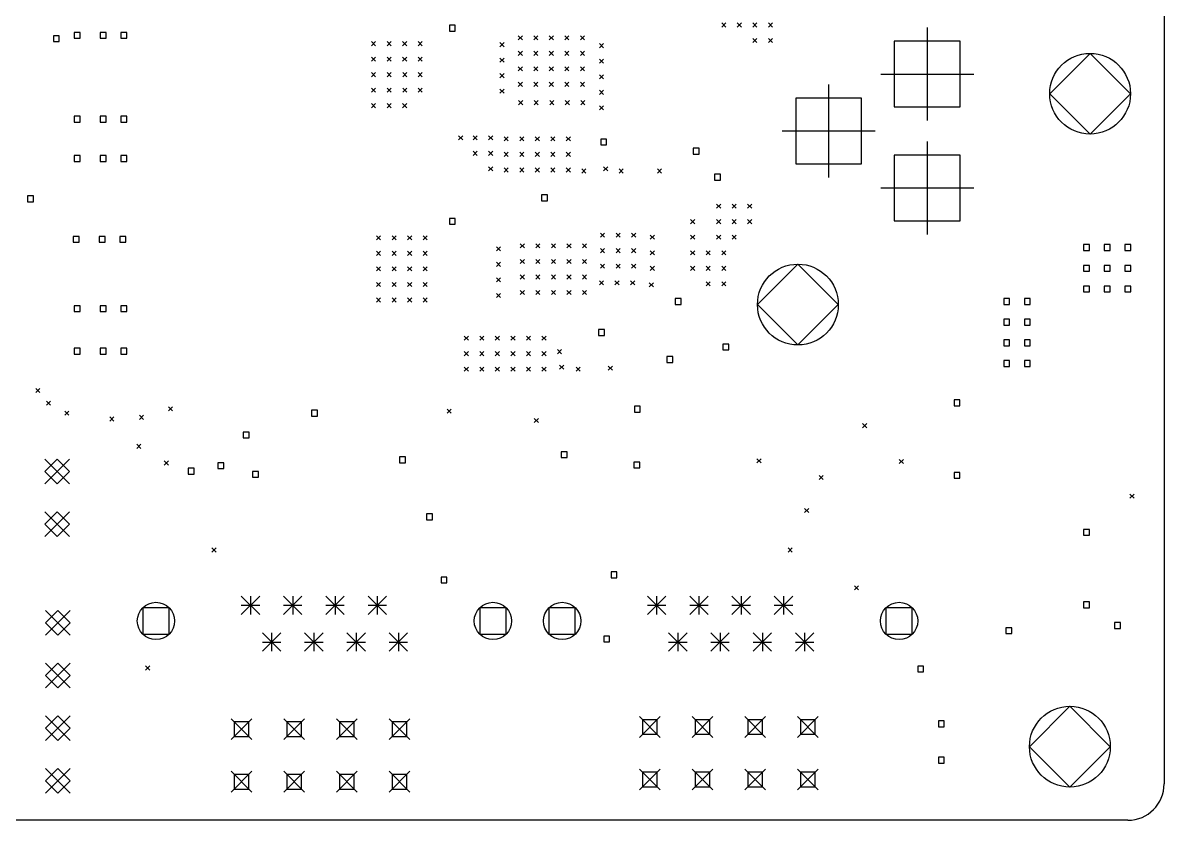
# Model space of a CAD drawing. Extents: x 60 to 173, y -156 to -39.
# Drawn here: x 117.7 to 172.8, y -114.7 to -76.1 of the extents above; entities that cross this region are included whole.
import ezdxf

# ---------------------------------------------------------------- set-up
doc = ezdxf.new("R2010")
doc.units = 0
doc.layers.add('BLACK', color=7, linetype='CONTINUOUS')

msp = doc.modelspace()

# ---------------------------------------------------------------- linework, layer by layer
at = {"layer": 'BLACK', "linetype": 'CONTINUOUS'}
for p, q in [((172.75, -40.65), (172.75, -112.9)), ((138.541, -76.2586), (138.259, -76.2586)), ((138.259, -76.2586), (138.259, -76.5414)), ((138.259, -76.5414), (138.541, -76.5414)), ((138.541, -76.5414), (138.541, -76.2586)), ((151.4, -76.15), (151.6, -76.35)), ((151.6, -76.15), (151.4, -76.35)), ((152.15, -76.15), (152.35, -76.35)), ((152.35, -76.15), (152.15, -76.35)), ((152.9, -76.15), (153.1, -76.35)), ((153.1, -76.15), (152.9, -76.35)), ((153.65, -76.15), (153.85, -76.35)), ((153.85, -76.15), (153.65, -76.35)), ((161.32, -76.37), (161.32, -80.87)), ((119.431, -76.7686), (119.149, -76.7686)), ((119.149, -76.7686), (119.149, -77.0514)), ((119.149, -77.0514), (119.431, -77.0514)), ((119.431, -77.0514), (119.431, -76.7686)), ((120.441, -76.6086), (120.159, -76.6086)), ((120.159, -76.6086), (120.159, -76.8914)), ((120.159, -76.8914), (120.441, -76.8914)), ((120.441, -76.8914), (120.441, -76.6086)), ((121.691, -76.6086), (121.409, -76.6086)), ((121.409, -76.6086), (121.409, -76.8914)), ((121.409, -76.8914), (121.691, -76.8914)), ((121.691, -76.8914), (121.691, -76.6086)), ((122.691, -76.6086), (122.409, -76.6086)), ((122.409, -76.6086), (122.409, -76.8914)), ((122.409, -76.8914), (122.691, -76.8914)), ((122.691, -76.8914), (122.691, -76.6086)), ((134.5, -77.05), (134.7, -77.25)), ((134.7, -77.05), (134.5, -77.25)), ((135.25, -77.05), (135.45, -77.25)), ((135.45, -77.05), (135.25, -77.25)), ((136, -77.05), (136.2, -77.25)), ((136.2, -77.05), (136, -77.25)), ((136.75, -77.05), (136.95, -77.25)), ((136.95, -77.05), (136.75, -77.25)), ((140.701, -77.1), (140.901, -77.3)), ((140.901, -77.1), (140.701, -77.3)), ((141.58, -76.7691), (141.78, -76.9691)), ((141.78, -76.7691), (141.58, -76.9691)), ((142.33, -76.7691), (142.53, -76.9691)), ((142.53, -76.7691), (142.33, -76.9691)), ((143.08, -76.7691), (143.28, -76.9691)), ((143.28, -76.7691), (143.08, -76.9691)), ((143.83, -76.7691), (144.03, -76.9691)), ((144.03, -76.7691), (143.83, -76.9691)), ((144.58, -76.7691), (144.78, -76.9691)), ((144.78, -76.7691), (144.58, -76.9691)), ((152.9, -76.9), (153.1, -77.1)), ((153.1, -76.9), (152.9, -77.1)), ((153.65, -76.9), (153.85, -77.1)), ((153.85, -76.9), (153.65, -77.1)), ((162.911, -77.029), (159.729, -77.029)), ((159.729, -77.029), (159.729, -80.211)), ((162.911, -80.211), (162.911, -77.029)), ((141.58, -77.5191), (141.78, -77.7191)), ((141.78, -77.5191), (141.58, -77.7191)), ((142.33, -77.5191), (142.53, -77.7191)), ((142.53, -77.5191), (142.33, -77.7191)), ((143.08, -77.5191), (143.28, -77.7191)), ((143.28, -77.5191), (143.08, -77.7191)), ((143.83, -77.5191), (144.03, -77.7191)), ((144.03, -77.5191), (143.83, -77.7191)), ((144.58, -77.5191), (144.78, -77.7191)), ((144.78, -77.5191), (144.58, -77.7191)), ((145.5, -77.15), (145.7, -77.35)), ((145.7, -77.15), (145.5, -77.35)), ((169.175, -77.62), (167.225, -79.57)), ((171.125, -79.57), (169.175, -77.62)), ((134.5, -77.8), (134.7, -78)), ((134.7, -77.8), (134.5, -78)), ((135.25, -77.8), (135.45, -78)), ((135.45, -77.8), (135.25, -78)), ((136, -77.8), (136.2, -78)), ((136.2, -77.8), (136, -78)), ((136.75, -77.8), (136.95, -78)), ((136.95, -77.8), (136.75, -78)), ((140.7, -77.85), (140.9, -78.05)), ((140.9, -77.85), (140.7, -78.05)), ((145.499, -77.9), (145.699, -78.1)), ((145.699, -77.9), (145.499, -78.1)), ((134.5, -78.55), (134.7, -78.75)), ((134.7, -78.55), (134.5, -78.75)), ((135.25, -78.55), (135.45, -78.75)), ((135.45, -78.55), (135.25, -78.75)), ((136.012, -78.55), (136.212, -78.75)), ((136.212, -78.55), (136.012, -78.75)), ((136.75, -78.55), (136.95, -78.75)), ((136.95, -78.55), (136.75, -78.75)), ((140.7, -78.6), (140.9, -78.8)), ((140.9, -78.6), (140.7, -78.8)), ((141.58, -78.2691), (141.78, -78.4691)), ((141.78, -78.2691), (141.58, -78.4691)), ((142.33, -78.2691), (142.53, -78.4691)), ((142.53, -78.2691), (142.33, -78.4691)), ((143.08, -78.2691), (143.28, -78.4691)), ((143.28, -78.2691), (143.08, -78.4691)), ((143.83, -78.2691), (144.03, -78.4691)), ((144.03, -78.2691), (143.83, -78.4691)), ((144.58, -78.2691), (144.78, -78.4691)), ((144.78, -78.2691), (144.58, -78.4691)), ((145.499, -78.65), (145.699, -78.85)), ((145.699, -78.65), (145.499, -78.85)), ((159.07, -78.62), (163.57, -78.62)), ((134.5, -79.3), (134.7, -79.5)), ((134.7, -79.3), (134.5, -79.5)), ((135.25, -79.3), (135.45, -79.5)), ((135.45, -79.3), (135.25, -79.5)), ((136.012, -79.3), (136.212, -79.5)), ((136.212, -79.3), (136.012, -79.5)), ((136.75, -79.3), (136.95, -79.5)), ((136.95, -79.3), (136.75, -79.5)), ((141.58, -79.0191), (141.78, -79.2191)), ((141.78, -79.0191), (141.58, -79.2191)), ((142.33, -79.0191), (142.53, -79.2191)), ((142.53, -79.0191), (142.33, -79.2191)), ((143.08, -79.0191), (143.28, -79.2191)), ((143.28, -79.0191), (143.08, -79.2191)), ((143.83, -79.0191), (144.03, -79.2191)), ((144.03, -79.0191), (143.83, -79.2191)), ((144.58, -79.0191), (144.78, -79.2191)), ((144.78, -79.0191), (144.58, -79.2191)), ((156.56, -79.12), (156.56, -83.62)), ((140.7, -79.35), (140.9, -79.55)), ((140.9, -79.35), (140.7, -79.55)), ((145.499, -79.4), (145.699, -79.6)), ((145.699, -79.4), (145.499, -79.6)), ((158.151, -79.779), (154.969, -79.779)), ((154.969, -79.779), (154.969, -82.961)), ((158.151, -82.961), (158.151, -79.779)), ((167.225, -79.57), (169.175, -81.52)), ((169.175, -81.52), (171.125, -79.57)), ((134.5, -80.05), (134.7, -80.25)), ((134.7, -80.05), (134.5, -80.25)), ((135.25, -80.05), (135.45, -80.25)), ((135.45, -80.05), (135.25, -80.25)), ((136, -80.05), (136.2, -80.25)), ((136.2, -80.05), (136, -80.25)), ((141.6, -79.9), (141.8, -80.1)), ((141.8, -79.9), (141.6, -80.1)), ((142.35, -79.9), (142.55, -80.1)), ((142.55, -79.9), (142.35, -80.1)), ((143.1, -79.9), (143.3, -80.1)), ((143.3, -79.9), (143.1, -80.1)), ((143.85, -79.9), (144.05, -80.1)), ((144.05, -79.9), (143.85, -80.1)), ((144.6, -79.9), (144.8, -80.1)), ((144.8, -79.9), (144.6, -80.1)), ((145.499, -80.15), (145.699, -80.35)), ((145.699, -80.15), (145.499, -80.35)), ((159.729, -80.211), (162.911, -80.211)), ((120.441, -80.6586), (120.159, -80.6586)), ((120.159, -80.6586), (120.159, -80.9414)), ((120.159, -80.9414), (120.441, -80.9414)), ((120.441, -80.9414), (120.441, -80.6586)), ((121.691, -80.6586), (121.409, -80.6586)), ((121.409, -80.6586), (121.409, -80.9414)), ((121.409, -80.9414), (121.691, -80.9414)), ((121.691, -80.9414), (121.691, -80.6586)), ((122.691, -80.6586), (122.409, -80.6586)), ((122.409, -80.6586), (122.409, -80.9414)), ((122.409, -80.9414), (122.691, -80.9414)), ((122.691, -80.9414), (122.691, -80.6586)), ((154.31, -81.37), (158.81, -81.37)), ((138.7, -81.5995), (138.9, -81.7995)), ((138.9, -81.5995), (138.7, -81.7995)), ((139.4, -81.6), (139.6, -81.8)), ((139.6, -81.6), (139.4, -81.8)), ((140.15, -81.6), (140.35, -81.8)), ((140.35, -81.6), (140.15, -81.8)), ((140.9, -81.65), (141.1, -81.85)), ((141.1, -81.65), (140.9, -81.85)), ((141.65, -81.65), (141.85, -81.85)), ((141.85, -81.65), (141.65, -81.85)), ((142.4, -81.65), (142.6, -81.85)), ((142.6, -81.65), (142.4, -81.85)), ((143.15, -81.65), (143.35, -81.85)), ((143.35, -81.65), (143.15, -81.85)), ((143.9, -81.65), (144.1, -81.85)), ((144.1, -81.65), (143.9, -81.85)), ((145.841, -81.7586), (145.559, -81.7586)), ((145.559, -81.7586), (145.559, -82.0414)), ((145.559, -82.0414), (145.841, -82.0414)), ((145.841, -82.0414), (145.841, -81.7586)), ((161.32, -81.87), (161.32, -86.37)), ((120.441, -82.5586), (120.159, -82.5586)), ((120.159, -82.5586), (120.159, -82.8414)), ((120.441, -82.8414), (120.441, -82.5586)), ((121.691, -82.5586), (121.409, -82.5586)), ((121.409, -82.5586), (121.409, -82.8414)), ((121.691, -82.8414), (121.691, -82.5586)), ((122.691, -82.5586), (122.409, -82.5586)), ((122.409, -82.5586), (122.409, -82.8414)), ((122.691, -82.8414), (122.691, -82.5586)), ((139.4, -82.35), (139.6, -82.55)), ((139.6, -82.35), (139.4, -82.55)), ((140.15, -82.35), (140.35, -82.55)), ((140.35, -82.35), (140.15, -82.55)), ((140.9, -82.4), (141.1, -82.6)), ((141.1, -82.4), (140.9, -82.6)), ((141.65, -82.4), (141.85, -82.6)), ((141.85, -82.4), (141.65, -82.6)), ((142.4, -82.4), (142.6, -82.6)), ((142.6, -82.4), (142.4, -82.6)), ((143.15, -82.4), (143.35, -82.6)), ((143.35, -82.4), (143.15, -82.6)), ((143.9, -82.4), (144.1, -82.6)), ((144.1, -82.4), (143.9, -82.6)), ((150.313, -82.198), (150.03, -82.198)), ((150.03, -82.198), (150.03, -82.4809)), ((150.03, -82.4809), (150.313, -82.4809)), ((150.313, -82.4809), (150.313, -82.198)), ((162.911, -82.529), (159.729, -82.529)), ((159.729, -82.529), (159.729, -85.711)), ((162.911, -85.711), (162.911, -82.529)), ((120.159, -82.8414), (120.441, -82.8414)), ((121.409, -82.8414), (121.691, -82.8414)), ((122.409, -82.8414), (122.691, -82.8414)), ((140.15, -83.1), (140.35, -83.3)), ((140.35, -83.1), (140.15, -83.3)), ((140.9, -83.15), (141.1, -83.35)), ((141.1, -83.15), (140.9, -83.35)), ((141.65, -83.15), (141.85, -83.35)), ((141.85, -83.15), (141.65, -83.35)), ((142.4, -83.15), (142.6, -83.35)), ((142.6, -83.15), (142.4, -83.35)), ((143.15, -83.15), (143.35, -83.35)), ((143.35, -83.15), (143.15, -83.35)), ((143.9, -83.15), (144.1, -83.35)), ((144.1, -83.15), (143.9, -83.35)), ((145.7, -83.1), (145.9, -83.3)), ((145.9, -83.1), (145.7, -83.3)), ((154.969, -82.961), (158.151, -82.961)), ((144.65, -83.2), (144.85, -83.4)), ((144.85, -83.2), (144.65, -83.4)), ((146.45, -83.2), (146.65, -83.4)), ((146.65, -83.2), (146.45, -83.4)), ((148.3, -83.2), (148.5, -83.4)), ((148.5, -83.2), (148.3, -83.4)), ((151.341, -83.4586), (151.059, -83.4586)), ((151.059, -83.4586), (151.059, -83.7414)), ((151.341, -83.7414), (151.341, -83.4586)), ((151.059, -83.7414), (151.341, -83.7414)), ((159.07, -84.12), (163.57, -84.12)), ((118.191, -84.5086), (117.909, -84.5086)), ((117.909, -84.5086), (117.909, -84.7914)), ((117.909, -84.7914), (118.191, -84.7914)), ((118.191, -84.7914), (118.191, -84.5086)), ((142.991, -84.4586), (142.709, -84.4586)), ((142.709, -84.4586), (142.709, -84.7414)), ((142.709, -84.7414), (142.991, -84.7414)), ((142.991, -84.7414), (142.991, -84.4586)), ((151.15, -84.9), (151.35, -85.1)), ((151.35, -84.9), (151.15, -85.1)), ((151.9, -84.9), (152.1, -85.1)), ((152.1, -84.9), (151.9, -85.1)), ((152.65, -84.9), (152.85, -85.1)), ((152.85, -84.9), (152.65, -85.1)), ((138.541, -85.5886), (138.259, -85.5886)), ((138.259, -85.5886), (138.259, -85.8714)), ((138.259, -85.8714), (138.541, -85.8714)), ((138.541, -85.8714), (138.541, -85.5886)), ((149.9, -85.65), (150.1, -85.85)), ((150.1, -85.65), (149.9, -85.85)), ((151.15, -85.65), (151.35, -85.85)), ((151.35, -85.65), (151.15, -85.85)), ((151.9, -85.65), (152.1, -85.85)), ((152.1, -85.65), (151.9, -85.85)), ((152.65, -85.65), (152.85, -85.85)), ((152.85, -85.65), (152.65, -85.85)), ((159.729, -85.711), (162.911, -85.711)), ((120.391, -86.4586), (120.109, -86.4586)), ((120.109, -86.4586), (120.109, -86.7414)), ((120.391, -86.7414), (120.391, -86.4586)), ((121.641, -86.4586), (121.359, -86.4586)), ((121.359, -86.4586), (121.359, -86.7414)), ((121.641, -86.7414), (121.641, -86.4586)), ((122.641, -86.4586), (122.359, -86.4586)), ((122.359, -86.4586), (122.359, -86.7414)), ((122.641, -86.7414), (122.641, -86.4586)), ((134.741, -86.43), (134.941, -86.63)), ((134.941, -86.43), (134.741, -86.63)), ((135.491, -86.43), (135.691, -86.63)), ((135.691, -86.43), (135.491, -86.63)), ((136.241, -86.43), (136.441, -86.63)), ((136.441, -86.43), (136.241, -86.63)), ((136.991, -86.43), (137.191, -86.63)), ((137.191, -86.43), (136.991, -86.63)), ((145.55, -86.3), (145.75, -86.5)), ((145.75, -86.3), (145.55, -86.5)), ((146.3, -86.3), (146.5, -86.5)), ((146.5, -86.3), (146.3, -86.5)), ((147.05, -86.3), (147.25, -86.5)), ((147.25, -86.3), (147.05, -86.5)), ((147.95, -86.4), (148.15, -86.6)), ((148.15, -86.4), (147.95, -86.6)), ((149.9, -86.4), (150.1, -86.6)), ((150.1, -86.4), (149.9, -86.6)), ((151.15, -86.4), (151.35, -86.6)), ((151.35, -86.4), (151.15, -86.6)), ((151.9, -86.4), (152.1, -86.6)), ((152.1, -86.4), (151.9, -86.6)), ((120.109, -86.7414), (120.391, -86.7414)), ((121.359, -86.7414), (121.641, -86.7414)), ((122.359, -86.7414), (122.641, -86.7414)), ((140.531, -86.9614), (140.731, -87.1614)), ((140.731, -86.9614), (140.531, -87.1614)), ((141.68, -86.8191), (141.88, -87.0191)), ((141.88, -86.8191), (141.68, -87.0191)), ((142.43, -86.8191), (142.63, -87.0191)), ((142.63, -86.8191), (142.43, -87.0191)), ((143.18, -86.8191), (143.38, -87.0191)), ((143.38, -86.8191), (143.18, -87.0191)), ((143.93, -86.8191), (144.13, -87.0191)), ((144.13, -86.8191), (143.93, -87.0191)), ((144.68, -86.8191), (144.88, -87.0191)), ((144.88, -86.8191), (144.68, -87.0191)), ((169.141, -86.8586), (168.859, -86.8586)), ((168.859, -86.8586), (168.859, -87.1414)), ((169.141, -87.1414), (169.141, -86.8586)), ((170.141, -86.8586), (169.859, -86.8586)), ((169.859, -86.8586), (169.859, -87.1414)), ((170.141, -87.1414), (170.141, -86.8586)), ((171.141, -86.8586), (170.859, -86.8586)), ((170.859, -86.8586), (170.859, -87.1414)), ((171.141, -87.1414), (171.141, -86.8586)), ((134.741, -87.18), (134.941, -87.38)), ((134.941, -87.18), (134.741, -87.38)), ((135.491, -87.18), (135.691, -87.38)), ((135.691, -87.18), (135.491, -87.38)), ((136.241, -87.18), (136.441, -87.38)), ((136.441, -87.18), (136.241, -87.38)), ((136.991, -87.18), (137.191, -87.38)), ((137.191, -87.18), (136.991, -87.38)), ((145.55, -87.05), (145.75, -87.25)), ((145.75, -87.05), (145.55, -87.25)), ((146.3, -87.05), (146.5, -87.25)), ((146.5, -87.05), (146.3, -87.25)), ((147.05, -87.05), (147.25, -87.25)), ((147.25, -87.05), (147.05, -87.25)), ((147.95, -87.15), (148.15, -87.35)), ((148.15, -87.15), (147.95, -87.35)), ((149.9, -87.15), (150.1, -87.35)), ((150.1, -87.15), (149.9, -87.35)), ((150.65, -87.15), (150.85, -87.35)), ((150.85, -87.15), (150.65, -87.35)), ((151.4, -87.15), (151.6, -87.35)), ((151.6, -87.15), (151.4, -87.35)), ((168.859, -87.1414), (169.141, -87.1414)), ((169.859, -87.1414), (170.141, -87.1414)), ((170.859, -87.1414), (171.141, -87.1414)), ((134.741, -87.93), (134.941, -88.13)), ((134.941, -87.93), (134.741, -88.13)), ((135.491, -87.93), (135.691, -88.13)), ((135.691, -87.93), (135.491, -88.13)), ((136.241, -87.93), (136.441, -88.13)), ((136.441, -87.93), (136.241, -88.13)), ((136.991, -87.93), (137.191, -88.13)), ((137.191, -87.93), (136.991, -88.13)), ((140.531, -87.7114), (140.731, -87.9114)), ((140.731, -87.7114), (140.531, -87.9114)), ((141.68, -87.5691), (141.88, -87.7691)), ((141.88, -87.5691), (141.68, -87.7691)), ((142.43, -87.5691), (142.63, -87.7691)), ((142.63, -87.5691), (142.43, -87.7691)), ((143.18, -87.5691), (143.38, -87.7691)), ((143.38, -87.5691), (143.18, -87.7691)), ((143.93, -87.5691), (144.13, -87.7691)), ((144.13, -87.5691), (143.93, -87.7691)), ((144.68, -87.5691), (144.88, -87.7691)), ((144.88, -87.5691), (144.68, -87.7691)), ((145.55, -87.8), (145.75, -88)), ((145.75, -87.8), (145.55, -88)), ((146.3, -87.8), (146.5, -88)), ((146.5, -87.8), (146.3, -88)), ((147.05, -87.8), (147.25, -88)), ((147.25, -87.8), (147.05, -88)), ((147.95, -87.9), (148.15, -88.1)), ((148.15, -87.9), (147.95, -88.1)), ((149.9, -87.9), (150.1, -88.1)), ((150.1, -87.9), (149.9, -88.1)), ((150.65, -87.9), (150.85, -88.1)), ((150.85, -87.9), (150.65, -88.1)), ((151.4, -87.9), (151.6, -88.1)), ((151.6, -87.9), (151.4, -88.1)), ((155.075, -87.8), (153.125, -89.75)), ((157.025, -89.75), (155.075, -87.8)), ((169.141, -87.8586), (168.859, -87.8586)), ((168.859, -87.8586), (168.859, -88.1414)), ((169.141, -88.1414), (169.141, -87.8586)), ((170.141, -87.8586), (169.859, -87.8586)), ((169.859, -87.8586), (169.859, -88.1414)), ((170.141, -88.1414), (170.141, -87.8586)), ((171.141, -87.8586), (170.859, -87.8586)), ((170.859, -87.8586), (170.859, -88.1414)), ((171.141, -88.1414), (171.141, -87.8586)), ((140.531, -88.4614), (140.731, -88.6614)), ((140.731, -88.4614), (140.531, -88.6614)), ((141.68, -88.3191), (141.88, -88.5191)), ((141.88, -88.3191), (141.68, -88.5191)), ((142.43, -88.3191), (142.63, -88.5191)), ((142.63, -88.3191), (142.43, -88.5191)), ((143.18, -88.3191), (143.38, -88.5191)), ((143.38, -88.3191), (143.18, -88.5191)), ((143.93, -88.3191), (144.13, -88.5191)), ((144.13, -88.3191), (143.93, -88.5191)), ((144.68, -88.3191), (144.88, -88.5191)), ((144.88, -88.3191), (144.68, -88.5191)), ((145.5, -88.6), (145.7, -88.8)), ((145.7, -88.6), (145.5, -88.8)), ((146.25, -88.6), (146.45, -88.8)), ((146.45, -88.6), (146.25, -88.8)), ((147, -88.6), (147.2, -88.8)), ((147.2, -88.6), (147, -88.8)), ((150.65, -88.65), (150.85, -88.85)), ((150.85, -88.65), (150.65, -88.85)), ((151.4, -88.65), (151.6, -88.85)), ((151.6, -88.65), (151.4, -88.85)), ((168.859, -88.1414), (169.141, -88.1414)), ((169.859, -88.1414), (170.141, -88.1414)), ((170.859, -88.1414), (171.141, -88.1414)), ((134.741, -88.68), (134.941, -88.88)), ((134.941, -88.68), (134.741, -88.88)), ((135.491, -88.68), (135.691, -88.88)), ((135.691, -88.68), (135.491, -88.88)), ((136.241, -88.68), (136.441, -88.88)), ((136.441, -88.68), (136.241, -88.88)), ((136.991, -88.68), (137.191, -88.88)), ((137.191, -88.68), (136.991, -88.88)), ((140.531, -89.2114), (140.731, -89.4114)), ((140.731, -89.2114), (140.531, -89.4114)), ((141.68, -89.0691), (141.88, -89.2691)), ((141.88, -89.0691), (141.68, -89.2691)), ((142.43, -89.0691), (142.63, -89.2691)), ((142.63, -89.0691), (142.43, -89.2691)), ((143.18, -89.0691), (143.38, -89.2691)), ((143.38, -89.0691), (143.18, -89.2691)), ((143.93, -89.0691), (144.13, -89.2691)), ((144.13, -89.0691), (143.93, -89.2691)), ((144.68, -89.0691), (144.88, -89.2691)), ((144.88, -89.0691), (144.68, -89.2691)), ((147.9, -88.7), (148.1, -88.9)), ((148.1, -88.7), (147.9, -88.9)), ((169.141, -88.8586), (168.859, -88.8586)), ((168.859, -88.8586), (168.859, -89.1414)), ((168.859, -89.1414), (169.141, -89.1414)), ((169.141, -89.1414), (169.141, -88.8586)), ((170.141, -88.8586), (169.859, -88.8586)), ((169.859, -88.8586), (169.859, -89.1414)), ((169.859, -89.1414), (170.141, -89.1414)), ((170.141, -89.1414), (170.141, -88.8586)), ((171.141, -88.8586), (170.859, -88.8586)), ((170.859, -88.8586), (170.859, -89.1414)), ((170.859, -89.1414), (171.141, -89.1414)), ((171.141, -89.1414), (171.141, -88.8586)), ((134.741, -89.43), (134.941, -89.63)), ((134.941, -89.43), (134.741, -89.63)), ((135.491, -89.43), (135.691, -89.63)), ((135.691, -89.43), (135.491, -89.63)), ((136.241, -89.43), (136.441, -89.63)), ((136.441, -89.43), (136.241, -89.63)), ((136.991, -89.43), (137.191, -89.63)), ((137.191, -89.43), (136.991, -89.63)), ((149.441, -89.4586), (149.159, -89.4586)), ((149.159, -89.4586), (149.159, -89.7414)), ((149.159, -89.7414), (149.441, -89.7414)), ((149.441, -89.7414), (149.441, -89.4586)), ((153.125, -89.75), (155.075, -91.7)), ((155.075, -91.7), (157.025, -89.75)), ((165.291, -89.4586), (165.009, -89.4586)), ((165.009, -89.4586), (165.009, -89.7414)), ((165.009, -89.7414), (165.291, -89.7414)), ((165.291, -89.7414), (165.291, -89.4586)), ((166.291, -89.4586), (166.009, -89.4586)), ((166.009, -89.4586), (166.009, -89.7414)), ((166.009, -89.7414), (166.291, -89.7414)), ((166.291, -89.7414), (166.291, -89.4586)), ((120.441, -89.8086), (120.159, -89.8086)), ((120.159, -89.8086), (120.159, -90.0914)), ((120.159, -90.0914), (120.441, -90.0914)), ((120.441, -90.0914), (120.441, -89.8086)), ((121.691, -89.8086), (121.409, -89.8086)), ((121.409, -89.8086), (121.409, -90.0914)), ((121.409, -90.0914), (121.691, -90.0914)), ((121.691, -90.0914), (121.691, -89.8086)), ((122.691, -89.8086), (122.409, -89.8086)), ((122.409, -89.8086), (122.409, -90.0914)), ((122.409, -90.0914), (122.691, -90.0914)), ((122.691, -90.0914), (122.691, -89.8086)), ((165.291, -90.4586), (165.009, -90.4586)), ((165.009, -90.4586), (165.009, -90.7414)), ((165.009, -90.7414), (165.291, -90.7414)), ((165.291, -90.7414), (165.291, -90.4586)), ((166.291, -90.4586), (166.009, -90.4586)), ((166.009, -90.4586), (166.009, -90.7414)), ((166.009, -90.7414), (166.291, -90.7414)), ((166.291, -90.7414), (166.291, -90.4586)), ((138.975, -91.275), (139.175, -91.475)), ((139.175, -91.275), (138.975, -91.475)), ((139.725, -91.275), (139.925, -91.475)), ((139.925, -91.275), (139.725, -91.475)), ((140.475, -91.275), (140.675, -91.475)), ((140.675, -91.275), (140.475, -91.475)), ((141.225, -91.275), (141.425, -91.475)), ((141.425, -91.275), (141.225, -91.475)), ((141.975, -91.275), (142.175, -91.475)), ((142.175, -91.275), (141.975, -91.475)), ((142.725, -91.275), (142.925, -91.475)), ((142.925, -91.275), (142.725, -91.475)), ((145.741, -90.9586), (145.459, -90.9586)), ((145.459, -90.9586), (145.459, -91.2414)), ((145.459, -91.2414), (145.741, -91.2414)), ((145.741, -91.2414), (145.741, -90.9586)), ((120.441, -91.8586), (120.159, -91.8586)), ((120.159, -91.8586), (120.159, -92.1414)), ((120.441, -92.1414), (120.441, -91.8586)), ((121.691, -91.8586), (121.409, -91.8586)), ((121.409, -91.8586), (121.409, -92.1414)), ((121.691, -92.1414), (121.691, -91.8586)), ((122.691, -91.8586), (122.409, -91.8586)), ((122.409, -91.8586), (122.409, -92.1414)), ((122.691, -92.1414), (122.691, -91.8586)), ((143.475, -91.925), (143.675, -92.125)), ((143.675, -91.925), (143.475, -92.125)), ((151.741, -91.6586), (151.459, -91.6586)), ((151.459, -91.6586), (151.459, -91.9414)), ((151.459, -91.9414), (151.741, -91.9414)), ((151.741, -91.9414), (151.741, -91.6586)), ((165.291, -91.4586), (165.009, -91.4586)), ((165.009, -91.4586), (165.009, -91.7414)), ((165.009, -91.7414), (165.291, -91.7414)), ((165.291, -91.7414), (165.291, -91.4586)), ((166.291, -91.4586), (166.009, -91.4586)), ((166.009, -91.4586), (166.009, -91.7414)), ((166.009, -91.7414), (166.291, -91.7414)), ((166.291, -91.7414), (166.291, -91.4586)), ((120.159, -92.1414), (120.441, -92.1414)), ((121.409, -92.1414), (121.691, -92.1414)), ((122.409, -92.1414), (122.691, -92.1414)), ((138.975, -92.025), (139.175, -92.225)), ((139.175, -92.025), (138.975, -92.225)), ((139.725, -92.025), (139.925, -92.225)), ((139.925, -92.025), (139.725, -92.225)), ((140.475, -92.025), (140.675, -92.225)), ((140.675, -92.025), (140.475, -92.225)), ((141.225, -92.025), (141.425, -92.225)), ((141.425, -92.025), (141.225, -92.225)), ((141.975, -92.025), (142.175, -92.225)), ((142.175, -92.025), (141.975, -92.225)), ((142.725, -92.025), (142.925, -92.225)), ((142.925, -92.025), (142.725, -92.225)), ((149.041, -92.2586), (148.759, -92.2586)), ((148.759, -92.2586), (148.759, -92.5414)), ((149.041, -92.5414), (149.041, -92.2586)), ((165.291, -92.4586), (165.009, -92.4586)), ((165.009, -92.4586), (165.009, -92.7414)), ((165.291, -92.7414), (165.291, -92.4586)), ((166.291, -92.4586), (166.009, -92.4586)), ((166.009, -92.4586), (166.009, -92.7414)), ((166.291, -92.7414), (166.291, -92.4586)), ((138.975, -92.775), (139.175, -92.975)), ((139.175, -92.775), (138.975, -92.975)), ((139.725, -92.775), (139.925, -92.975)), ((139.925, -92.775), (139.725, -92.975)), ((140.475, -92.775), (140.675, -92.975)), ((140.675, -92.775), (140.475, -92.975)), ((141.225, -92.775), (141.425, -92.975)), ((141.425, -92.775), (141.225, -92.975)), ((141.975, -92.775), (142.175, -92.975)), ((142.175, -92.775), (141.975, -92.975)), ((142.725, -92.775), (142.925, -92.975)), ((142.925, -92.775), (142.725, -92.975)), ((143.575, -92.675), (143.775, -92.875)), ((143.775, -92.675), (143.575, -92.875)), ((144.375, -92.775), (144.575, -92.975)), ((144.575, -92.775), (144.375, -92.975)), ((145.925, -92.725), (146.125, -92.925)), ((146.125, -92.725), (145.925, -92.925)), ((148.759, -92.5414), (149.041, -92.5414)), ((165.009, -92.7414), (165.291, -92.7414)), ((166.009, -92.7414), (166.291, -92.7414)), ((118.3, -93.8005), (118.5, -94.0005)), ((118.5, -93.8005), (118.3, -94.0005)), ((118.812, -94.4145), (119.012, -94.6145)), ((119.012, -94.4145), (118.812, -94.6145)), ((124.7, -94.6889), (124.9, -94.8889)), ((124.9, -94.6889), (124.7, -94.8889)), ((147.466, -94.6591), (147.184, -94.6591)), ((147.184, -94.6591), (147.184, -94.9419)), ((147.466, -94.9419), (147.466, -94.6591)), ((162.891, -94.3586), (162.609, -94.3586)), ((162.609, -94.3586), (162.609, -94.6414)), ((162.609, -94.6414), (162.891, -94.6414)), ((162.891, -94.6414), (162.891, -94.3586)), ((119.7, -94.8995), (119.9, -95.0995)), ((119.9, -94.8995), (119.7, -95.0995)), ((121.874, -95.1739), (122.074, -95.3739)), ((122.074, -95.1739), (121.874, -95.3739)), ((123.3, -95.1), (123.5, -95.3)), ((123.5, -95.1), (123.3, -95.3)), ((131.891, -94.8586), (131.609, -94.8586)), ((131.609, -94.8586), (131.609, -95.1414)), ((131.609, -95.1414), (131.891, -95.1414)), ((131.891, -95.1414), (131.891, -94.8586)), ((138.15, -94.7995), (138.35, -94.9995)), ((138.35, -94.7995), (138.15, -94.9995)), ((142.351, -95.2455), (142.551, -95.4455)), ((142.551, -95.2455), (142.351, -95.4455)), ((147.184, -94.9419), (147.466, -94.9419)), ((158.2, -95.5), (158.4, -95.7)), ((158.4, -95.5), (158.2, -95.7)), ((128.59, -95.9093), (128.307, -95.9093)), ((128.307, -95.9093), (128.307, -96.1922)), ((128.307, -96.1922), (128.59, -96.1922)), ((128.59, -96.1922), (128.59, -95.9093)), ((123.175, -96.4995), (123.375, -96.6995)), ((123.375, -96.4995), (123.175, -96.6995)), ((143.941, -96.8586), (143.659, -96.8586)), ((143.659, -96.8586), (143.659, -97.1414)), ((143.941, -97.1414), (143.941, -96.8586)), ((118.743, -97.215), (119.933, -98.405)), ((119.933, -97.215), (118.743, -98.405)), ((119.338, -97.215), (118.743, -97.81)), ((119.933, -97.81), (119.338, -97.215)), ((124.5, -97.3), (124.7, -97.5)), ((124.7, -97.3), (124.5, -97.5)), ((127.372, -97.389), (127.089, -97.389)), ((127.089, -97.389), (127.089, -97.6718)), ((127.372, -97.6718), (127.372, -97.389)), ((136.141, -97.1086), (135.859, -97.1086)), ((135.859, -97.1086), (135.859, -97.3914)), ((135.859, -97.3914), (136.141, -97.3914)), ((136.141, -97.3914), (136.141, -97.1086)), ((143.659, -97.1414), (143.941, -97.1414)), ((147.441, -97.3586), (147.159, -97.3586)), ((147.159, -97.3586), (147.159, -97.6414)), ((147.441, -97.6414), (147.441, -97.3586)), ((153.1, -97.1995), (153.3, -97.3995)), ((153.3, -97.1995), (153.1, -97.3995)), ((159.966, -97.2336), (160.166, -97.4336)), ((160.166, -97.2336), (159.966, -97.4336)), ((118.743, -97.81), (119.338, -98.405)), ((119.338, -98.405), (119.933, -97.81)), ((125.941, -97.6586), (125.659, -97.6586)), ((125.659, -97.6586), (125.659, -97.9414)), ((125.659, -97.9414), (125.941, -97.9414)), ((125.941, -97.9414), (125.941, -97.6586)), ((127.089, -97.6718), (127.372, -97.6718)), ((129.041, -97.8086), (128.759, -97.8086)), ((128.759, -97.8086), (128.759, -98.0914)), ((129.041, -98.0914), (129.041, -97.8086)), ((147.159, -97.6414), (147.441, -97.6414)), ((156.1, -98.0005), (156.3, -98.2005)), ((156.3, -98.0005), (156.1, -98.2005)), ((162.891, -97.8586), (162.609, -97.8586)), ((162.609, -97.8586), (162.609, -98.1414)), ((162.891, -98.1414), (162.891, -97.8586)), ((128.759, -98.0914), (129.041, -98.0914)), ((162.609, -98.1414), (162.891, -98.1414)), ((171.1, -98.9), (171.3, -99.1)), ((171.3, -98.9), (171.1, -99.1)), ((155.4, -99.6), (155.6, -99.8)), ((155.6, -99.6), (155.4, -99.8)), ((118.743, -99.755), (119.933, -100.945)), ((119.933, -99.755), (118.743, -100.945)), ((119.338, -99.755), (118.743, -100.35)), ((119.933, -100.35), (119.338, -99.755)), ((137.441, -99.8586), (137.159, -99.8586)), ((137.159, -99.8586), (137.159, -100.141)), ((137.159, -100.141), (137.441, -100.141)), ((137.441, -100.141), (137.441, -99.8586)), ((118.743, -100.35), (119.338, -100.945)), ((119.338, -100.945), (119.933, -100.35)), ((169.141, -100.609), (168.859, -100.609)), ((168.859, -100.609), (168.859, -100.891)), ((169.141, -100.891), (169.141, -100.609)), ((168.859, -100.891), (169.141, -100.891)), ((126.8, -101.5), (127, -101.7)), ((127, -101.5), (126.8, -101.7)), ((154.6, -101.5), (154.8, -101.7)), ((154.8, -101.5), (154.6, -101.7)), ((138.141, -102.909), (137.859, -102.909)), ((137.859, -102.909), (137.859, -103.191)), ((138.141, -103.191), (138.141, -102.909)), ((146.341, -102.659), (146.059, -102.659)), ((146.059, -102.659), (146.059, -102.941)), ((146.059, -102.941), (146.341, -102.941)), ((146.341, -102.941), (146.341, -102.659)), ((137.859, -103.191), (138.141, -103.191)), ((157.8, -103.33), (158, -103.53)), ((158, -103.33), (157.8, -103.53)), ((128.215, -103.825), (129.105, -104.715)), ((129.105, -103.825), (128.215, -104.715)), ((128.66, -103.825), (128.66, -104.715)), ((130.255, -103.825), (131.145, -104.715)), ((131.145, -103.825), (130.255, -104.715)), ((130.7, -103.825), (130.7, -104.715)), ((132.295, -103.825), (133.185, -104.715)), ((133.185, -103.825), (132.295, -104.715)), ((132.74, -103.825), (132.74, -104.715)), ((134.335, -103.825), (135.225, -104.715)), ((135.225, -103.825), (134.335, -104.715)), ((134.78, -103.825), (134.78, -104.715)), ((147.815, -103.825), (148.705, -104.715)), ((148.705, -103.825), (147.815, -104.715)), ((148.26, -103.825), (148.26, -104.715)), ((149.855, -103.825), (150.745, -104.715)), ((150.745, -103.825), (149.855, -104.715)), ((150.3, -103.825), (150.3, -104.715)), ((151.895, -103.825), (152.785, -104.715)), ((152.785, -103.825), (151.895, -104.715)), ((152.34, -103.825), (152.34, -104.715)), ((153.935, -103.825), (154.825, -104.715)), ((154.825, -103.825), (153.935, -104.715)), ((154.38, -103.825), (154.38, -104.715)), ((118.77, -104.532), (119.96, -105.722)), ((119.96, -104.532), (118.77, -105.722)), ((119.365, -104.532), (118.77, -105.127)), ((119.96, -105.127), (119.365, -104.532)), ((124.736, -104.394), (123.464, -104.394)), ((123.464, -104.394), (123.464, -105.666)), ((124.736, -105.666), (124.736, -104.394)), ((128.215, -104.27), (129.105, -104.27)), ((130.255, -104.27), (131.145, -104.27)), ((132.295, -104.27), (133.185, -104.27)), ((134.335, -104.27), (135.225, -104.27)), ((140.996, -104.394), (139.724, -104.394)), ((139.724, -104.394), (139.724, -105.666)), ((140.996, -105.666), (140.996, -104.394)), ((144.336, -104.394), (143.064, -104.394)), ((143.064, -104.394), (143.064, -105.666)), ((144.336, -105.666), (144.336, -104.394)), ((147.815, -104.27), (148.705, -104.27)), ((149.855, -104.27), (150.745, -104.27)), ((151.895, -104.27), (152.785, -104.27)), ((153.935, -104.27), (154.825, -104.27)), ((160.596, -104.394), (159.324, -104.394)), ((159.324, -104.394), (159.324, -105.666)), ((160.596, -105.666), (160.596, -104.394)), ((169.141, -104.109), (168.859, -104.109)), ((168.859, -104.109), (168.859, -104.391)), ((168.859, -104.391), (169.141, -104.391)), ((169.141, -104.391), (169.141, -104.109)), ((118.77, -105.127), (119.365, -105.722)), ((119.365, -105.722), (119.96, -105.127)), ((170.641, -105.109), (170.359, -105.109)), ((170.359, -105.109), (170.359, -105.391)), ((170.641, -105.391), (170.641, -105.109)), ((123.464, -105.666), (124.736, -105.666)), ((129.235, -105.605), (130.125, -106.495)), ((130.125, -105.605), (129.235, -106.495)), ((129.68, -105.605), (129.68, -106.495)), ((131.275, -105.605), (132.165, -106.495)), ((132.165, -105.605), (131.275, -106.495)), ((131.72, -105.605), (131.72, -106.495)), ((133.315, -105.605), (134.205, -106.495)), ((134.205, -105.605), (133.315, -106.495)), ((133.76, -105.605), (133.76, -106.495)), ((135.355, -105.605), (136.245, -106.495)), ((136.245, -105.605), (135.355, -106.495)), ((135.8, -105.605), (135.8, -106.495)), ((139.724, -105.666), (140.996, -105.666)), ((143.064, -105.666), (144.336, -105.666)), ((148.835, -105.605), (149.725, -106.495)), ((149.725, -105.605), (148.835, -106.495)), ((149.28, -105.605), (149.28, -106.495)), ((150.875, -105.605), (151.765, -106.495)), ((151.765, -105.605), (150.875, -106.495)), ((151.32, -105.605), (151.32, -106.495)), ((152.915, -105.605), (153.805, -106.495)), ((153.805, -105.605), (152.915, -106.495)), ((153.36, -105.605), (153.36, -106.495)), ((154.955, -105.605), (155.845, -106.495)), ((155.845, -105.605), (154.955, -106.495)), ((155.4, -105.605), (155.4, -106.495)), ((159.324, -105.666), (160.596, -105.666)), ((165.391, -105.359), (165.109, -105.359)), ((165.109, -105.359), (165.109, -105.641)), ((165.109, -105.641), (165.391, -105.641)), ((165.391, -105.641), (165.391, -105.359)), ((170.359, -105.391), (170.641, -105.391)), ((129.235, -106.05), (130.125, -106.05)), ((131.275, -106.05), (132.165, -106.05)), ((133.315, -106.05), (134.205, -106.05)), ((135.355, -106.05), (136.245, -106.05)), ((145.991, -105.759), (145.709, -105.759)), ((145.709, -105.759), (145.709, -106.041)), ((145.709, -106.041), (145.991, -106.041)), ((145.991, -106.041), (145.991, -105.759)), ((148.835, -106.05), (149.725, -106.05)), ((150.875, -106.05), (151.765, -106.05)), ((152.915, -106.05), (153.805, -106.05)), ((154.955, -106.05), (155.845, -106.05)), ((118.77, -107.072), (119.96, -108.262)), ((119.96, -107.072), (118.77, -108.262)), ((119.365, -107.072), (118.77, -107.667)), ((119.96, -107.667), (119.365, -107.072)), ((123.6, -107.2), (123.8, -107.4)), ((123.8, -107.2), (123.6, -107.4)), ((161.141, -107.209), (160.859, -107.209)), ((160.859, -107.209), (160.859, -107.491)), ((161.141, -107.491), (161.141, -107.209)), ((118.77, -107.667), (119.365, -108.262)), ((119.365, -108.262), (119.96, -107.667)), ((160.859, -107.491), (161.141, -107.491)), ((168.2, -109.15), (166.25, -111.1)), ((170.15, -111.1), (168.2, -109.15)), ((118.77, -109.612), (119.96, -110.802)), ((119.96, -109.612), (118.77, -110.802)), ((119.365, -109.612), (118.77, -110.207)), ((119.96, -110.207), (119.365, -109.612)), ((127.73, -109.75), (128.73, -110.75)), ((128.73, -109.75), (127.73, -110.75)), ((128.584, -109.896), (127.876, -109.896)), ((127.876, -109.896), (127.876, -110.604)), ((128.584, -110.604), (128.584, -109.896)), ((130.27, -109.75), (131.27, -110.75)), ((131.27, -109.75), (130.27, -110.75)), ((131.124, -109.896), (130.416, -109.896)), ((130.416, -109.896), (130.416, -110.604)), ((131.124, -110.604), (131.124, -109.896)), ((132.81, -109.75), (133.81, -110.75)), ((133.81, -109.75), (132.81, -110.75)), ((133.664, -109.896), (132.956, -109.896)), ((132.956, -109.896), (132.956, -110.604)), ((133.664, -110.604), (133.664, -109.896)), ((135.35, -109.75), (136.35, -110.75)), ((136.35, -109.75), (135.35, -110.75)), ((136.204, -109.896), (135.496, -109.896)), ((135.496, -109.896), (135.496, -110.604)), ((136.204, -110.604), (136.204, -109.896)), ((147.43, -109.65), (148.43, -110.65)), ((148.43, -109.65), (147.43, -110.65)), ((148.284, -109.796), (147.576, -109.796)), ((147.576, -109.796), (147.576, -110.504)), ((148.284, -110.504), (148.284, -109.796)), ((149.97, -109.65), (150.97, -110.65)), ((150.97, -109.65), (149.97, -110.65)), ((150.824, -109.796), (150.116, -109.796)), ((150.116, -109.796), (150.116, -110.504)), ((150.824, -110.504), (150.824, -109.796)), ((152.51, -109.65), (153.51, -110.65)), ((153.51, -109.65), (152.51, -110.65)), ((153.364, -109.796), (152.656, -109.796)), ((152.656, -109.796), (152.656, -110.504)), ((153.364, -110.504), (153.364, -109.796)), ((155.05, -109.65), (156.05, -110.65)), ((156.05, -109.65), (155.05, -110.65)), ((155.904, -109.796), (155.196, -109.796)), ((155.196, -109.796), (155.196, -110.504)), ((155.904, -110.504), (155.904, -109.796)), ((162.141, -109.859), (161.859, -109.859)), ((161.859, -109.859), (161.859, -110.141)), ((161.859, -110.141), (162.141, -110.141)), ((162.141, -110.141), (162.141, -109.859)), ((118.77, -110.207), (119.365, -110.802)), ((119.365, -110.802), (119.96, -110.207)), ((127.876, -110.604), (128.584, -110.604)), ((130.416, -110.604), (131.124, -110.604)), ((132.956, -110.604), (133.664, -110.604)), ((135.496, -110.604), (136.204, -110.604)), ((147.576, -110.504), (148.284, -110.504)), ((150.116, -110.504), (150.824, -110.504)), ((152.656, -110.504), (153.364, -110.504)), ((155.196, -110.504), (155.904, -110.504)), ((166.25, -111.1), (168.2, -113.05)), ((168.2, -113.05), (170.15, -111.1)), ((162.141, -111.609), (161.859, -111.609)), ((161.859, -111.609), (161.859, -111.891)), ((162.141, -111.891), (162.141, -111.609)), ((118.77, -112.152), (119.96, -113.342)), ((119.96, -112.152), (118.77, -113.342)), ((119.365, -112.152), (118.77, -112.747)), ((119.96, -112.747), (119.365, -112.152)), ((127.73, -112.29), (128.73, -113.29)), ((128.73, -112.29), (127.73, -113.29)), ((130.27, -112.29), (131.27, -113.29)), ((131.27, -112.29), (130.27, -113.29)), ((132.81, -112.29), (133.81, -113.29)), ((133.81, -112.29), (132.81, -113.29)), ((135.35, -112.29), (136.35, -113.29)), ((136.35, -112.29), (135.35, -113.29)), ((147.43, -112.19), (148.43, -113.19)), ((148.43, -112.19), (147.43, -113.19)), ((148.284, -112.336), (147.576, -112.336)), ((147.576, -112.336), (147.576, -113.044)), ((148.284, -113.044), (148.284, -112.336)), ((149.97, -112.19), (150.97, -113.19)), ((150.97, -112.19), (149.97, -113.19)), ((150.824, -112.336), (150.116, -112.336)), ((150.116, -112.336), (150.116, -113.044)), ((150.824, -113.044), (150.824, -112.336)), ((152.51, -112.19), (153.51, -113.19)), ((153.51, -112.19), (152.51, -113.19)), ((153.364, -112.336), (152.656, -112.336)), ((152.656, -112.336), (152.656, -113.044)), ((153.364, -113.044), (153.364, -112.336)), ((155.05, -112.19), (156.05, -113.19)), ((156.05, -112.19), (155.05, -113.19)), ((155.904, -112.336), (155.196, -112.336)), ((155.196, -112.336), (155.196, -113.044)), ((155.904, -113.044), (155.904, -112.336)), ((161.859, -111.891), (162.141, -111.891)), ((118.77, -112.747), (119.365, -113.342)), ((119.365, -113.342), (119.96, -112.747)), ((128.584, -112.436), (127.876, -112.436)), ((127.876, -112.436), (127.876, -113.144)), ((128.584, -113.144), (128.584, -112.436)), ((131.124, -112.436), (130.416, -112.436)), ((130.416, -112.436), (130.416, -113.144)), ((131.124, -113.144), (131.124, -112.436)), ((133.664, -112.436), (132.956, -112.436)), ((132.956, -112.436), (132.956, -113.144)), ((133.664, -113.144), (133.664, -112.436)), ((136.204, -112.436), (135.496, -112.436)), ((135.496, -112.436), (135.496, -113.144)), ((136.204, -113.144), (136.204, -112.436)), ((127.876, -113.144), (128.584, -113.144)), ((130.416, -113.144), (131.124, -113.144)), ((132.956, -113.144), (133.664, -113.144)), ((135.496, -113.144), (136.204, -113.144)), ((147.576, -113.044), (148.284, -113.044)), ((150.116, -113.044), (150.824, -113.044)), ((152.656, -113.044), (153.364, -113.044)), ((155.196, -113.044), (155.904, -113.044)), ((171, -114.65), (63.9, -114.65))]:
    msp.add_line(p, q, dxfattribs=at)
at = {"layer": 'BLACK'}
for centre, radius in [((169.175, -79.57), 1.95), ((155.075, -89.75), 1.95), ((124.1, -105.03), 0.9), ((140.36, -105.03), 0.9), ((143.7, -105.03), 0.9), ((159.96, -105.03), 0.9), ((168.2, -111.1), 1.95)]:
    msp.add_circle(centre, radius, dxfattribs=at)
msp.add_arc((171, -112.9), 1.75, -90, 0, dxfattribs=at)

doc.saveas('drawing.dxf')
